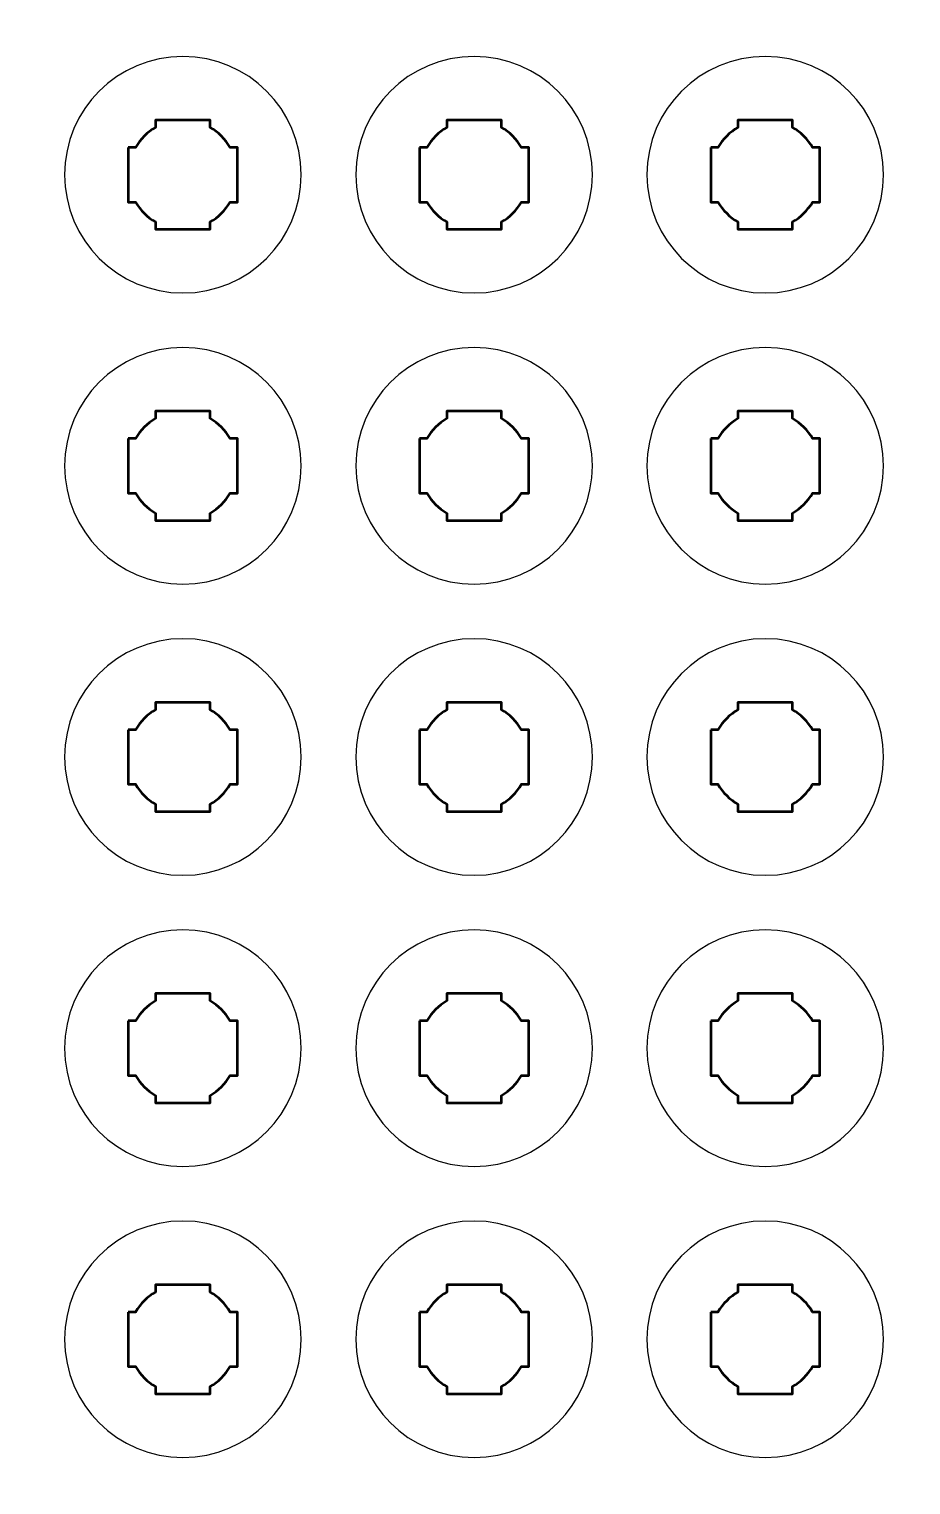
# Model space of a CAD drawing. Header units: centimetres. Extents: x -21 to 0, y -29.7 to 0.
# Drawn here: x -15.34 to -10.5, y -22.55 to -14.55 of the extents above; entities that cross this region are included whole.
import ezdxf

# ---------------------------------------------------------------- set-up
doc = ezdxf.new("R2010")
doc.units = ezdxf.units.CM
doc.header["$MEASUREMENT"] = 0
doc.layers.add('Layer 1', color=7, linetype='Continuous')

msp = doc.modelspace()

# ---------------------------------------------------------------- linework, layer by layer
at = {"layer": 'Layer 1', "color": 1, "lineweight": 53}
msp.add_open_spline([(-21.00003, -29.19995), (-21.00003, -29.19995), (-21.00003, -5.89992), (-21.00003, -5.89992), (-21.00003, -5.89992), (-21.00003, -5.81709), (-20.93286, -5.74992), (-20.85003, -5.74992), (-20.85003, -5.74992), (-20.7672, -5.74992), (-20.70003, -5.68275), (-20.70003, -5.59992), (-20.70003, -5.59992), (-20.70003, -5.51709), (-20.7672, -5.44992), (-20.85003, -5.44992), (-20.85003, -5.44992), (-20.93286, -5.44992), (-21.00003, -5.38275), (-21.00003, -5.29992), (-21.00003, -5.29992), (-21.00003, -5.21709), (-20.93286, -5.14992), (-20.85003, -5.14992), (-20.85003, -5.14992), (-20.7672, -5.14992), (-20.70003, -5.08275), (-20.70003, -4.99992), (-20.70003, -4.99992), (-20.70003, -4.91709), (-20.7672, -4.84992), (-20.85003, -4.84992), (-20.85003, -4.84992), (-20.93286, -4.84992), (-21.00003, -4.78275), (-21.00003, -4.69992), (-21.00003, -4.69992), (-21.00003, -4.61709), (-20.93286, -4.54992), (-20.85003, -4.54992), (-20.85003, -4.54992), (-20.7672, -4.54992), (-20.70003, -4.48275), (-20.70003, -4.39992), (-20.70003, -4.39992), (-20.70003, -4.31709), (-20.7672, -4.24992), (-20.85003, -4.24992), (-20.85003, -4.24992), (-20.93286, -4.24992), (-21.00003, -4.18275), (-21.00003, -4.09992), (-21.00003, -4.09992), (-21.00003, -4.01709), (-20.93286, -3.94992), (-20.85003, -3.94992), (-20.85003, -3.94992), (-20.7672, -3.94992), (-20.70003, -3.88275), (-20.70003, -3.79992), (-20.70003, -3.79992), (-20.70003, -3.71709), (-20.7672, -3.64992), (-20.85003, -3.64992), (-20.85003, -3.64992), (-20.93286, -3.64992), (-21.00003, -3.58275), (-21.00003, -3.49992), (-21.00003, -3.49992), (-21.00003, -3.41709), (-20.93286, -3.34992), (-20.85003, -3.34992), (-20.85003, -3.34992), (-20.7672, -3.34992), (-20.70003, -3.28275), (-20.70003, -3.19992), (-20.70003, -3.19992), (-20.70003, -3.11709), (-20.7672, -3.04992), (-20.85003, -3.04992), (-20.85003, -3.04992), (-20.93286, -3.04992), (-21.00003, -2.98275), (-21.00003, -2.89992), (-21.00003, -2.89992), (-21.00003, -2.81709), (-20.93286, -2.74992), (-20.85003, -2.74992), (-20.85003, -2.74992), (-20.7672, -2.74992), (-20.70003, -2.68275), (-20.70003, -2.59992), (-20.70003, -2.59992), (-20.70003, -2.51709), (-20.7672, -2.44992), (-20.85003, -2.44992), (-20.85003, -2.44992), (-20.93286, -2.44992), (-21.00003, -2.38275), (-21.00003, -2.29992), (-21.00003, -2.29992), (-21.00003, -2.21709), (-20.93286, -2.14992), (-20.85003, -2.14992), (-20.85003, -2.14992), (-20.7672, -2.14992), (-20.70003, -2.08275), (-20.70003, -1.99992), (-20.70003, -1.99992), (-20.70003, -1.91709), (-20.7672, -1.84992), (-20.85003, -1.84992), (-20.85003, -1.84992), (-20.93286, -1.84992), (-21.00003, -1.78275), (-21.00003, -1.69992), (-21.00003, -1.69992), (-21.00003, -1.61709), (-20.93286, -1.54992), (-20.85003, -1.54992), (-20.85003, -1.54992), (-20.7672, -1.54992), (-20.70003, -1.48275), (-20.70003, -1.39992), (-20.70003, -1.39992), (-20.70003, -1.31709), (-20.7672, -1.24992), (-20.85003, -1.24992), (-20.85003, -1.24992), (-20.93286, -1.24992), (-21.00003, -1.18275), (-21.00003, -1.09992), (-21.00003, -1.09992), (-21.00003, -1.09992), (-21.00003, -0.49992), (-21.00003, -0.49992), (-21.00003, -0.49992), (-21.00003, -0.22295), (-20.77694, 0.00004), (-20.49994, 0.00004), (-20.49994, 0.00004), (-20.49994, 0.00004), (-0.50008, 0.00004), (-0.50008, 0.00004), (-0.50008, 0.00004), (-0.22294, 0.00004), (0.00002, -0.22295), (0.00002, -0.49992), (0.00002, -0.49992), (0.00002, -0.49992), (0.00002, -29.19995), (0.00002, -29.19995), (0.00002, -29.19995), (0.00002, -29.47695), (-0.22294, -29.70004), (-0.50008, -29.70004), (-0.50008, -29.70004), (-0.50008, -29.70004), (-20.49994, -29.70004), (-20.49994, -29.70004), (-20.49994, -29.70004), (-20.77694, -29.70004), (-21.00003, -29.47695), (-21.00003, -29.19995)], degree=3, knots=[0, 0, 0, 0, 0.0243902, 0.0243902, 0.0243902, 0.0243902, 0.0487805, 0.0487805, 0.0487805, 0.0487805, 0.0731707, 0.0731707, 0.0731707, 0.0731707, 0.097561, 0.097561, 0.097561, 0.097561, 0.1219512, 0.1219512, 0.1219512, 0.1219512, 0.1463415, 0.1463415, 0.1463415, 0.1463415, 0.1707317, 0.1707317, 0.1707317, 0.1707317, 0.195122, 0.195122, 0.195122, 0.195122, 0.2195122, 0.2195122, 0.2195122, 0.2195122, 0.2439024, 0.2439024, 0.2439024, 0.2439024, 0.2682927, 0.2682927, 0.2682927, 0.2682927, 0.2926829, 0.2926829, 0.2926829, 0.2926829, 0.3170732, 0.3170732, 0.3170732, 0.3170732, 0.3414634, 0.3414634, 0.3414634, 0.3414634, 0.3658537, 0.3658537, 0.3658537, 0.3658537, 0.3902439, 0.3902439, 0.3902439, 0.3902439, 0.4146341, 0.4146341, 0.4146341, 0.4146341, 0.4390244, 0.4390244, 0.4390244, 0.4390244, 0.4634146, 0.4634146, 0.4634146, 0.4634146, 0.4878049, 0.4878049, 0.4878049, 0.4878049, 0.5121951, 0.5121951, 0.5121951, 0.5121951, 0.5365854, 0.5365854, 0.5365854, 0.5365854, 0.5609756, 0.5609756, 0.5609756, 0.5609756, 0.5853659, 0.5853659, 0.5853659, 0.5853659, 0.6097561, 0.6097561, 0.6097561, 0.6097561, 0.6341463, 0.6341463, 0.6341463, 0.6341463, 0.6585366, 0.6585366, 0.6585366, 0.6585366, 0.6829268, 0.6829268, 0.6829268, 0.6829268, 0.7073171, 0.7073171, 0.7073171, 0.7073171, 0.7317073, 0.7317073, 0.7317073, 0.7317073, 0.7560976, 0.7560976, 0.7560976, 0.7560976, 0.7804878, 0.7804878, 0.7804878, 0.7804878, 0.804878, 0.804878, 0.804878, 0.804878, 0.8292683, 0.8292683, 0.8292683, 0.8292683, 0.8536585, 0.8536585, 0.8536585, 0.8536585, 0.8780488, 0.8780488, 0.8780488, 0.8780488, 0.902439, 0.902439, 0.902439, 0.902439, 0.9268293, 0.9268293, 0.9268293, 0.9268293, 0.9512195, 0.9512195, 0.9512195, 0.9512195, 0.9756098, 0.9756098, 0.9756098, 0.9756098, 1, 1, 1, 1], dxfattribs=at)
at = {"layer": 'Layer 1', "color": 3, "lineweight": 25}
for points in [[(-13.85, -15.34999), (-13.85, -15.70918), (-14.14083, -16.00001), (-14.5, -16.00001), (-14.5, -16.00001), (-14.85893, -16.00001), (-15.15, -15.70918), (-15.15, -15.34999), (-15.15, -15.34999), (-15.15, -14.99106), (-14.85893, -14.69999), (-14.5, -14.69999), (-14.5, -14.69999), (-14.14083, -14.69999), (-13.85, -14.99106), (-13.85, -15.34999)], [(-12.25, -15.34999), (-12.25, -15.70918), (-12.54083, -16.00001), (-12.9, -16.00001), (-12.9, -16.00001), (-13.25893, -16.00001), (-13.55, -15.70918), (-13.55, -15.34999), (-13.55, -15.34999), (-13.55, -14.99106), (-13.25893, -14.69999), (-12.9, -14.69999), (-12.9, -14.69999), (-12.54083, -14.69999), (-12.25, -14.99106), (-12.25, -15.34999)], [(-10.65, -15.34999), (-10.65, -15.70918), (-10.94083, -16.00001), (-11.3, -16.00001), (-11.3, -16.00001), (-11.65893, -16.00001), (-11.95, -15.70918), (-11.95, -15.34999), (-11.95, -15.34999), (-11.95, -14.99106), (-11.65893, -14.69999), (-11.3, -14.69999), (-11.3, -14.69999), (-10.94083, -14.69999), (-10.65, -14.99106), (-10.65, -15.34999)], [(-13.85, -16.94999), (-13.85, -17.30918), (-14.14083, -17.60001), (-14.5, -17.60001), (-14.5, -17.60001), (-14.85893, -17.60001), (-15.15, -17.30918), (-15.15, -16.94999), (-15.15, -16.94999), (-15.15, -16.59106), (-14.85893, -16.29999), (-14.5, -16.29999), (-14.5, -16.29999), (-14.14083, -16.29999), (-13.85, -16.59106), (-13.85, -16.94999)], [(-12.25, -16.94999), (-12.25, -17.30918), (-12.54083, -17.60001), (-12.9, -17.60001), (-12.9, -17.60001), (-13.25893, -17.60001), (-13.55, -17.30918), (-13.55, -16.94999), (-13.55, -16.94999), (-13.55, -16.59106), (-13.25893, -16.29999), (-12.9, -16.29999), (-12.9, -16.29999), (-12.54083, -16.29999), (-12.25, -16.59106), (-12.25, -16.94999)], [(-10.65, -16.94999), (-10.65, -17.30918), (-10.94083, -17.60001), (-11.3, -17.60001), (-11.3, -17.60001), (-11.65893, -17.60001), (-11.95, -17.30918), (-11.95, -16.94999), (-11.95, -16.94999), (-11.95, -16.59106), (-11.65893, -16.29999), (-11.3, -16.29999), (-11.3, -16.29999), (-10.94083, -16.29999), (-10.65, -16.59106), (-10.65, -16.94999)], [(-13.85, -18.54999), (-13.85, -18.90918), (-14.14083, -19.20001), (-14.5, -19.20001), (-14.5, -19.20001), (-14.85893, -19.20001), (-15.15, -18.90918), (-15.15, -18.54999), (-15.15, -18.54999), (-15.15, -18.19106), (-14.85893, -17.89999), (-14.5, -17.89999), (-14.5, -17.89999), (-14.14083, -17.89999), (-13.85, -18.19106), (-13.85, -18.54999)], [(-12.25, -18.54999), (-12.25, -18.90918), (-12.54083, -19.20001), (-12.9, -19.20001), (-12.9, -19.20001), (-13.25893, -19.20001), (-13.55, -18.90918), (-13.55, -18.54999), (-13.55, -18.54999), (-13.55, -18.19106), (-13.25893, -17.89999), (-12.9, -17.89999), (-12.9, -17.89999), (-12.54083, -17.89999), (-12.25, -18.19106), (-12.25, -18.54999)], [(-10.65, -18.54999), (-10.65, -18.90918), (-10.94083, -19.20001), (-11.3, -19.20001), (-11.3, -19.20001), (-11.65893, -19.20001), (-11.95, -18.90918), (-11.95, -18.54999), (-11.95, -18.54999), (-11.95, -18.19106), (-11.65893, -17.89999), (-11.3, -17.89999), (-11.3, -17.89999), (-10.94083, -17.89999), (-10.65, -18.19106), (-10.65, -18.54999)], [(-13.85, -20.14999), (-13.85, -20.50918), (-14.14083, -20.80001), (-14.5, -20.80001), (-14.5, -20.80001), (-14.85893, -20.80001), (-15.15, -20.50918), (-15.15, -20.14999), (-15.15, -20.14999), (-15.15, -19.79106), (-14.85893, -19.49999), (-14.5, -19.49999), (-14.5, -19.49999), (-14.14083, -19.49999), (-13.85, -19.79106), (-13.85, -20.14999)], [(-12.25, -20.14999), (-12.25, -20.50918), (-12.54083, -20.80001), (-12.9, -20.80001), (-12.9, -20.80001), (-13.25893, -20.80001), (-13.55, -20.50918), (-13.55, -20.14999), (-13.55, -20.14999), (-13.55, -19.79106), (-13.25893, -19.49999), (-12.9, -19.49999), (-12.9, -19.49999), (-12.54083, -19.49999), (-12.25, -19.79106), (-12.25, -20.14999)], [(-10.65, -20.14999), (-10.65, -20.50918), (-10.94083, -20.80001), (-11.3, -20.80001), (-11.3, -20.80001), (-11.65893, -20.80001), (-11.95, -20.50918), (-11.95, -20.14999), (-11.95, -20.14999), (-11.95, -19.79106), (-11.65893, -19.49999), (-11.3, -19.49999), (-11.3, -19.49999), (-10.94083, -19.49999), (-10.65, -19.79106), (-10.65, -20.14999)], [(-13.85, -21.74999), (-13.85, -22.10918), (-14.14083, -22.40001), (-14.5, -22.40001), (-14.5, -22.40001), (-14.85893, -22.40001), (-15.15, -22.10918), (-15.15, -21.74999), (-15.15, -21.74999), (-15.15, -21.39106), (-14.85893, -21.09999), (-14.5, -21.09999), (-14.5, -21.09999), (-14.14083, -21.09999), (-13.85, -21.39106), (-13.85, -21.74999)], [(-12.25, -21.74999), (-12.25, -22.10918), (-12.54083, -22.40001), (-12.9, -22.40001), (-12.9, -22.40001), (-13.25893, -22.40001), (-13.55, -22.10918), (-13.55, -21.74999), (-13.55, -21.74999), (-13.55, -21.39106), (-13.25893, -21.09999), (-12.9, -21.09999), (-12.9, -21.09999), (-12.54083, -21.09999), (-12.25, -21.39106), (-12.25, -21.74999)], [(-10.65, -21.74999), (-10.65, -22.10918), (-10.94083, -22.40001), (-11.3, -22.40001), (-11.3, -22.40001), (-11.65893, -22.40001), (-11.95, -22.10918), (-11.95, -21.74999), (-11.95, -21.74999), (-11.95, -21.39106), (-11.65893, -21.09999), (-11.3, -21.09999), (-11.3, -21.09999), (-10.94083, -21.09999), (-10.65, -21.39106), (-10.65, -21.74999)]]:
    msp.add_open_spline(points, degree=3, knots=[0, 0, 0, 0, 0.25, 0.25, 0.25, 0.25, 0.5, 0.5, 0.5, 0.5, 0.75, 0.75, 0.75, 0.75, 1, 1, 1, 1], dxfattribs=at)
at = {"layer": 'Layer 1', "lineweight": 53}
for points in [[(-14.79998, -15.20006), (-14.79998, -15.20006), (-14.75989, -15.20006), (-14.75989, -15.20006), (-14.75989, -15.20006), (-14.73354, -15.15449), (-14.69554, -15.11649), (-14.64998, -15.09013), (-14.64998, -15.09013), (-14.64998, -15.09013), (-14.64998, -15.05006), (-14.64998, -15.05006), (-14.64998, -15.05006), (-14.64998, -15.05006), (-14.50542, -15.05006), (-14.50542, -15.05006), (-14.50542, -15.05006), (-14.50542, -15.05006), (-14.5, -15.04999), (-14.5, -15.04999), (-14.5, -15.04999), (-14.5, -15.04999), (-14.49458, -15.05006), (-14.49458, -15.05006), (-14.49458, -15.05006), (-14.49458, -15.05006), (-14.34997, -15.05006), (-14.34997, -15.05006), (-14.34997, -15.05006), (-14.34997, -15.05006), (-14.34997, -15.09014), (-14.34997, -15.09014), (-14.34997, -15.09014), (-14.30441, -15.1165), (-14.26643, -15.15449), (-14.24009, -15.20006), (-14.24009, -15.20006), (-14.24009, -15.20006), (-14.19998, -15.20006), (-14.19998, -15.20006), (-14.19998, -15.20006), (-14.19998, -15.20006), (-14.19998, -15.50007), (-14.19998, -15.50007), (-14.19998, -15.50007), (-14.19998, -15.50007), (-14.24015, -15.50007), (-14.24015, -15.50007), (-14.24015, -15.50007), (-14.26649, -15.5456), (-14.30444, -15.58354), (-14.34997, -15.60987), (-14.34997, -15.60987), (-14.34997, -15.60987), (-14.34997, -15.65006), (-14.34997, -15.65006), (-14.34997, -15.65006), (-14.34997, -15.65006), (-14.64998, -15.65006), (-14.64998, -15.65006), (-14.64998, -15.65006), (-14.64998, -15.65006), (-14.64998, -15.60988), (-14.64998, -15.60988), (-14.64998, -15.60988), (-14.69552, -15.58355), (-14.73348, -15.5456), (-14.75983, -15.50007), (-14.75983, -15.50007), (-14.75983, -15.50007), (-14.79998, -15.50007), (-14.79998, -15.50007), (-14.79998, -15.50007), (-14.79998, -15.50007), (-14.79998, -15.35154), (-14.79998, -15.35154), (-14.79998, -15.35154), (-14.79998, -15.35154), (-14.8, -15.34999), (-14.8, -15.34999), (-14.8, -15.34999), (-14.8, -15.34999), (-14.79998, -15.34844), (-14.79998, -15.34844), (-14.79998, -15.34844), (-14.79998, -15.34844), (-14.79998, -15.20006), (-14.79998, -15.20006)], [(-13.19998, -15.20006), (-13.19998, -15.20006), (-13.15989, -15.20006), (-13.15989, -15.20006), (-13.15989, -15.20006), (-13.13354, -15.15449), (-13.09554, -15.11649), (-13.04998, -15.09013), (-13.04998, -15.09013), (-13.04998, -15.09013), (-13.04998, -15.05006), (-13.04998, -15.05006), (-13.04998, -15.05006), (-13.04998, -15.05006), (-12.90542, -15.05006), (-12.90542, -15.05006), (-12.90542, -15.05006), (-12.90542, -15.05006), (-12.9, -15.04999), (-12.9, -15.04999), (-12.9, -15.04999), (-12.9, -15.04999), (-12.89458, -15.05006), (-12.89458, -15.05006), (-12.89458, -15.05006), (-12.89458, -15.05006), (-12.74997, -15.05006), (-12.74997, -15.05006), (-12.74997, -15.05006), (-12.74997, -15.05006), (-12.74997, -15.09014), (-12.74997, -15.09014), (-12.74997, -15.09014), (-12.70441, -15.1165), (-12.66643, -15.15449), (-12.64009, -15.20006), (-12.64009, -15.20006), (-12.64009, -15.20006), (-12.59998, -15.20006), (-12.59998, -15.20006), (-12.59998, -15.20006), (-12.59998, -15.20006), (-12.59998, -15.50007), (-12.59998, -15.50007), (-12.59998, -15.50007), (-12.59998, -15.50007), (-12.64015, -15.50007), (-12.64015, -15.50007), (-12.64015, -15.50007), (-12.66649, -15.5456), (-12.70444, -15.58354), (-12.74997, -15.60987), (-12.74997, -15.60987), (-12.74997, -15.60987), (-12.74997, -15.65006), (-12.74997, -15.65006), (-12.74997, -15.65006), (-12.74997, -15.65006), (-13.04998, -15.65006), (-13.04998, -15.65006), (-13.04998, -15.65006), (-13.04998, -15.65006), (-13.04998, -15.60988), (-13.04998, -15.60988), (-13.04998, -15.60988), (-13.09552, -15.58355), (-13.13348, -15.5456), (-13.15983, -15.50007), (-13.15983, -15.50007), (-13.15983, -15.50007), (-13.19998, -15.50007), (-13.19998, -15.50007), (-13.19998, -15.50007), (-13.19998, -15.50007), (-13.19998, -15.35154), (-13.19998, -15.35154), (-13.19998, -15.35154), (-13.19998, -15.35154), (-13.2, -15.34999), (-13.2, -15.34999), (-13.2, -15.34999), (-13.2, -15.34999), (-13.19998, -15.34844), (-13.19998, -15.34844), (-13.19998, -15.34844), (-13.19998, -15.34844), (-13.19998, -15.20006), (-13.19998, -15.20006)], [(-11.59998, -15.20006), (-11.59998, -15.20006), (-11.55989, -15.20006), (-11.55989, -15.20006), (-11.55989, -15.20006), (-11.53354, -15.15449), (-11.49554, -15.11649), (-11.44998, -15.09013), (-11.44998, -15.09013), (-11.44998, -15.09013), (-11.44998, -15.05006), (-11.44998, -15.05006), (-11.44998, -15.05006), (-11.44998, -15.05006), (-11.30542, -15.05006), (-11.30542, -15.05006), (-11.30542, -15.05006), (-11.30542, -15.05006), (-11.3, -15.04999), (-11.3, -15.04999), (-11.3, -15.04999), (-11.3, -15.04999), (-11.29458, -15.05006), (-11.29458, -15.05006), (-11.29458, -15.05006), (-11.29458, -15.05006), (-11.14997, -15.05006), (-11.14997, -15.05006), (-11.14997, -15.05006), (-11.14997, -15.05006), (-11.14997, -15.09014), (-11.14997, -15.09014), (-11.14997, -15.09014), (-11.10441, -15.1165), (-11.06643, -15.15449), (-11.04009, -15.20006), (-11.04009, -15.20006), (-11.04009, -15.20006), (-10.99998, -15.20006), (-10.99998, -15.20006), (-10.99998, -15.20006), (-10.99998, -15.20006), (-10.99998, -15.50007), (-10.99998, -15.50007), (-10.99998, -15.50007), (-10.99998, -15.50007), (-11.04015, -15.50007), (-11.04015, -15.50007), (-11.04015, -15.50007), (-11.06649, -15.5456), (-11.10444, -15.58354), (-11.14997, -15.60987), (-11.14997, -15.60987), (-11.14997, -15.60987), (-11.14997, -15.65006), (-11.14997, -15.65006), (-11.14997, -15.65006), (-11.14997, -15.65006), (-11.44998, -15.65006), (-11.44998, -15.65006), (-11.44998, -15.65006), (-11.44998, -15.65006), (-11.44998, -15.60988), (-11.44998, -15.60988), (-11.44998, -15.60988), (-11.49552, -15.58355), (-11.53348, -15.5456), (-11.55983, -15.50007), (-11.55983, -15.50007), (-11.55983, -15.50007), (-11.59998, -15.50007), (-11.59998, -15.50007), (-11.59998, -15.50007), (-11.59998, -15.50007), (-11.59998, -15.35154), (-11.59998, -15.35154), (-11.59998, -15.35154), (-11.59998, -15.35154), (-11.6, -15.34999), (-11.6, -15.34999), (-11.6, -15.34999), (-11.6, -15.34999), (-11.59998, -15.34844), (-11.59998, -15.34844), (-11.59998, -15.34844), (-11.59998, -15.34844), (-11.59998, -15.20006), (-11.59998, -15.20006)], [(-14.79998, -16.80006), (-14.79998, -16.80006), (-14.75989, -16.80006), (-14.75989, -16.80006), (-14.75989, -16.80006), (-14.73354, -16.75449), (-14.69554, -16.71649), (-14.64998, -16.69013), (-14.64998, -16.69013), (-14.64998, -16.69013), (-14.64998, -16.65006), (-14.64998, -16.65006), (-14.64998, -16.65006), (-14.64998, -16.65006), (-14.50542, -16.65006), (-14.50542, -16.65006), (-14.50542, -16.65006), (-14.50542, -16.65006), (-14.5, -16.64999), (-14.5, -16.64999), (-14.5, -16.64999), (-14.5, -16.64999), (-14.49458, -16.65006), (-14.49458, -16.65006), (-14.49458, -16.65006), (-14.49458, -16.65006), (-14.34997, -16.65006), (-14.34997, -16.65006), (-14.34997, -16.65006), (-14.34997, -16.65006), (-14.34997, -16.69014), (-14.34997, -16.69014), (-14.34997, -16.69014), (-14.30441, -16.7165), (-14.26643, -16.75449), (-14.24009, -16.80006), (-14.24009, -16.80006), (-14.24009, -16.80006), (-14.19998, -16.80006), (-14.19998, -16.80006), (-14.19998, -16.80006), (-14.19998, -16.80006), (-14.19998, -17.10007), (-14.19998, -17.10007), (-14.19998, -17.10007), (-14.19998, -17.10007), (-14.24015, -17.10007), (-14.24015, -17.10007), (-14.24015, -17.10007), (-14.26649, -17.1456), (-14.30444, -17.18354), (-14.34997, -17.20987), (-14.34997, -17.20987), (-14.34997, -17.20987), (-14.34997, -17.25006), (-14.34997, -17.25006), (-14.34997, -17.25006), (-14.34997, -17.25006), (-14.64998, -17.25006), (-14.64998, -17.25006), (-14.64998, -17.25006), (-14.64998, -17.25006), (-14.64998, -17.20988), (-14.64998, -17.20988), (-14.64998, -17.20988), (-14.69552, -17.18355), (-14.73348, -17.1456), (-14.75983, -17.10007), (-14.75983, -17.10007), (-14.75983, -17.10007), (-14.79998, -17.10007), (-14.79998, -17.10007), (-14.79998, -17.10007), (-14.79998, -17.10007), (-14.79998, -16.95154), (-14.79998, -16.95154), (-14.79998, -16.95154), (-14.79998, -16.95154), (-14.8, -16.94999), (-14.8, -16.94999), (-14.8, -16.94999), (-14.8, -16.94999), (-14.79998, -16.94844), (-14.79998, -16.94844), (-14.79998, -16.94844), (-14.79998, -16.94844), (-14.79998, -16.80006), (-14.79998, -16.80006)], [(-13.19998, -16.80006), (-13.19998, -16.80006), (-13.15989, -16.80006), (-13.15989, -16.80006), (-13.15989, -16.80006), (-13.13354, -16.75449), (-13.09554, -16.71649), (-13.04998, -16.69013), (-13.04998, -16.69013), (-13.04998, -16.69013), (-13.04998, -16.65006), (-13.04998, -16.65006), (-13.04998, -16.65006), (-13.04998, -16.65006), (-12.90542, -16.65006), (-12.90542, -16.65006), (-12.90542, -16.65006), (-12.90542, -16.65006), (-12.9, -16.64999), (-12.9, -16.64999), (-12.9, -16.64999), (-12.9, -16.64999), (-12.89458, -16.65006), (-12.89458, -16.65006), (-12.89458, -16.65006), (-12.89458, -16.65006), (-12.74997, -16.65006), (-12.74997, -16.65006), (-12.74997, -16.65006), (-12.74997, -16.65006), (-12.74997, -16.69014), (-12.74997, -16.69014), (-12.74997, -16.69014), (-12.70441, -16.7165), (-12.66643, -16.75449), (-12.64009, -16.80006), (-12.64009, -16.80006), (-12.64009, -16.80006), (-12.59998, -16.80006), (-12.59998, -16.80006), (-12.59998, -16.80006), (-12.59998, -16.80006), (-12.59998, -17.10007), (-12.59998, -17.10007), (-12.59998, -17.10007), (-12.59998, -17.10007), (-12.64015, -17.10007), (-12.64015, -17.10007), (-12.64015, -17.10007), (-12.66649, -17.1456), (-12.70444, -17.18354), (-12.74997, -17.20987), (-12.74997, -17.20987), (-12.74997, -17.20987), (-12.74997, -17.25006), (-12.74997, -17.25006), (-12.74997, -17.25006), (-12.74997, -17.25006), (-13.04998, -17.25006), (-13.04998, -17.25006), (-13.04998, -17.25006), (-13.04998, -17.25006), (-13.04998, -17.20988), (-13.04998, -17.20988), (-13.04998, -17.20988), (-13.09552, -17.18355), (-13.13348, -17.1456), (-13.15983, -17.10007), (-13.15983, -17.10007), (-13.15983, -17.10007), (-13.19998, -17.10007), (-13.19998, -17.10007), (-13.19998, -17.10007), (-13.19998, -17.10007), (-13.19998, -16.95154), (-13.19998, -16.95154), (-13.19998, -16.95154), (-13.19998, -16.95154), (-13.2, -16.94999), (-13.2, -16.94999), (-13.2, -16.94999), (-13.2, -16.94999), (-13.19998, -16.94844), (-13.19998, -16.94844), (-13.19998, -16.94844), (-13.19998, -16.94844), (-13.19998, -16.80006), (-13.19998, -16.80006)], [(-11.59998, -16.80006), (-11.59998, -16.80006), (-11.55989, -16.80006), (-11.55989, -16.80006), (-11.55989, -16.80006), (-11.53354, -16.75449), (-11.49554, -16.71649), (-11.44998, -16.69013), (-11.44998, -16.69013), (-11.44998, -16.69013), (-11.44998, -16.65006), (-11.44998, -16.65006), (-11.44998, -16.65006), (-11.44998, -16.65006), (-11.30542, -16.65006), (-11.30542, -16.65006), (-11.30542, -16.65006), (-11.30542, -16.65006), (-11.3, -16.64999), (-11.3, -16.64999), (-11.3, -16.64999), (-11.3, -16.64999), (-11.29458, -16.65006), (-11.29458, -16.65006), (-11.29458, -16.65006), (-11.29458, -16.65006), (-11.14997, -16.65006), (-11.14997, -16.65006), (-11.14997, -16.65006), (-11.14997, -16.65006), (-11.14997, -16.69014), (-11.14997, -16.69014), (-11.14997, -16.69014), (-11.10441, -16.7165), (-11.06643, -16.75449), (-11.04009, -16.80006), (-11.04009, -16.80006), (-11.04009, -16.80006), (-10.99998, -16.80006), (-10.99998, -16.80006), (-10.99998, -16.80006), (-10.99998, -16.80006), (-10.99998, -17.10007), (-10.99998, -17.10007), (-10.99998, -17.10007), (-10.99998, -17.10007), (-11.04015, -17.10007), (-11.04015, -17.10007), (-11.04015, -17.10007), (-11.06649, -17.1456), (-11.10444, -17.18354), (-11.14997, -17.20987), (-11.14997, -17.20987), (-11.14997, -17.20987), (-11.14997, -17.25006), (-11.14997, -17.25006), (-11.14997, -17.25006), (-11.14997, -17.25006), (-11.44998, -17.25006), (-11.44998, -17.25006), (-11.44998, -17.25006), (-11.44998, -17.25006), (-11.44998, -17.20988), (-11.44998, -17.20988), (-11.44998, -17.20988), (-11.49552, -17.18355), (-11.53348, -17.1456), (-11.55983, -17.10007), (-11.55983, -17.10007), (-11.55983, -17.10007), (-11.59998, -17.10007), (-11.59998, -17.10007), (-11.59998, -17.10007), (-11.59998, -17.10007), (-11.59998, -16.95154), (-11.59998, -16.95154), (-11.59998, -16.95154), (-11.59998, -16.95154), (-11.6, -16.94999), (-11.6, -16.94999), (-11.6, -16.94999), (-11.6, -16.94999), (-11.59998, -16.94844), (-11.59998, -16.94844), (-11.59998, -16.94844), (-11.59998, -16.94844), (-11.59998, -16.80006), (-11.59998, -16.80006)], [(-14.79998, -18.40006), (-14.79998, -18.40006), (-14.75989, -18.40006), (-14.75989, -18.40006), (-14.75989, -18.40006), (-14.73354, -18.35449), (-14.69554, -18.31649), (-14.64998, -18.29013), (-14.64998, -18.29013), (-14.64998, -18.29013), (-14.64998, -18.25006), (-14.64998, -18.25006), (-14.64998, -18.25006), (-14.64998, -18.25006), (-14.50542, -18.25006), (-14.50542, -18.25006), (-14.50542, -18.25006), (-14.50542, -18.25006), (-14.5, -18.24999), (-14.5, -18.24999), (-14.5, -18.24999), (-14.5, -18.24999), (-14.49458, -18.25006), (-14.49458, -18.25006), (-14.49458, -18.25006), (-14.49458, -18.25006), (-14.34997, -18.25006), (-14.34997, -18.25006), (-14.34997, -18.25006), (-14.34997, -18.25006), (-14.34997, -18.29014), (-14.34997, -18.29014), (-14.34997, -18.29014), (-14.30441, -18.3165), (-14.26643, -18.35449), (-14.24009, -18.40006), (-14.24009, -18.40006), (-14.24009, -18.40006), (-14.19998, -18.40006), (-14.19998, -18.40006), (-14.19998, -18.40006), (-14.19998, -18.40006), (-14.19998, -18.70007), (-14.19998, -18.70007), (-14.19998, -18.70007), (-14.19998, -18.70007), (-14.24015, -18.70007), (-14.24015, -18.70007), (-14.24015, -18.70007), (-14.26649, -18.7456), (-14.30444, -18.78354), (-14.34997, -18.80987), (-14.34997, -18.80987), (-14.34997, -18.80987), (-14.34997, -18.85006), (-14.34997, -18.85006), (-14.34997, -18.85006), (-14.34997, -18.85006), (-14.64998, -18.85006), (-14.64998, -18.85006), (-14.64998, -18.85006), (-14.64998, -18.85006), (-14.64998, -18.80988), (-14.64998, -18.80988), (-14.64998, -18.80988), (-14.69552, -18.78355), (-14.73348, -18.7456), (-14.75983, -18.70007), (-14.75983, -18.70007), (-14.75983, -18.70007), (-14.79998, -18.70007), (-14.79998, -18.70007), (-14.79998, -18.70007), (-14.79998, -18.70007), (-14.79998, -18.55154), (-14.79998, -18.55154), (-14.79998, -18.55154), (-14.79998, -18.55154), (-14.8, -18.54999), (-14.8, -18.54999), (-14.8, -18.54999), (-14.8, -18.54999), (-14.79998, -18.54844), (-14.79998, -18.54844), (-14.79998, -18.54844), (-14.79998, -18.54844), (-14.79998, -18.40006), (-14.79998, -18.40006)], [(-13.19998, -18.40006), (-13.19998, -18.40006), (-13.15989, -18.40006), (-13.15989, -18.40006), (-13.15989, -18.40006), (-13.13354, -18.35449), (-13.09554, -18.31649), (-13.04998, -18.29013), (-13.04998, -18.29013), (-13.04998, -18.29013), (-13.04998, -18.25006), (-13.04998, -18.25006), (-13.04998, -18.25006), (-13.04998, -18.25006), (-12.90542, -18.25006), (-12.90542, -18.25006), (-12.90542, -18.25006), (-12.90542, -18.25006), (-12.9, -18.24999), (-12.9, -18.24999), (-12.9, -18.24999), (-12.9, -18.24999), (-12.89458, -18.25006), (-12.89458, -18.25006), (-12.89458, -18.25006), (-12.89458, -18.25006), (-12.74997, -18.25006), (-12.74997, -18.25006), (-12.74997, -18.25006), (-12.74997, -18.25006), (-12.74997, -18.29014), (-12.74997, -18.29014), (-12.74997, -18.29014), (-12.70441, -18.3165), (-12.66643, -18.35449), (-12.64009, -18.40006), (-12.64009, -18.40006), (-12.64009, -18.40006), (-12.59998, -18.40006), (-12.59998, -18.40006), (-12.59998, -18.40006), (-12.59998, -18.40006), (-12.59998, -18.70007), (-12.59998, -18.70007), (-12.59998, -18.70007), (-12.59998, -18.70007), (-12.64015, -18.70007), (-12.64015, -18.70007), (-12.64015, -18.70007), (-12.66649, -18.7456), (-12.70444, -18.78354), (-12.74997, -18.80987), (-12.74997, -18.80987), (-12.74997, -18.80987), (-12.74997, -18.85006), (-12.74997, -18.85006), (-12.74997, -18.85006), (-12.74997, -18.85006), (-13.04998, -18.85006), (-13.04998, -18.85006), (-13.04998, -18.85006), (-13.04998, -18.85006), (-13.04998, -18.80988), (-13.04998, -18.80988), (-13.04998, -18.80988), (-13.09552, -18.78355), (-13.13348, -18.7456), (-13.15983, -18.70007), (-13.15983, -18.70007), (-13.15983, -18.70007), (-13.19998, -18.70007), (-13.19998, -18.70007), (-13.19998, -18.70007), (-13.19998, -18.70007), (-13.19998, -18.55154), (-13.19998, -18.55154), (-13.19998, -18.55154), (-13.19998, -18.55154), (-13.2, -18.54999), (-13.2, -18.54999), (-13.2, -18.54999), (-13.2, -18.54999), (-13.19998, -18.54844), (-13.19998, -18.54844), (-13.19998, -18.54844), (-13.19998, -18.54844), (-13.19998, -18.40006), (-13.19998, -18.40006)], [(-11.59998, -18.40006), (-11.59998, -18.40006), (-11.55989, -18.40006), (-11.55989, -18.40006), (-11.55989, -18.40006), (-11.53354, -18.35449), (-11.49554, -18.31649), (-11.44998, -18.29013), (-11.44998, -18.29013), (-11.44998, -18.29013), (-11.44998, -18.25006), (-11.44998, -18.25006), (-11.44998, -18.25006), (-11.44998, -18.25006), (-11.30542, -18.25006), (-11.30542, -18.25006), (-11.30542, -18.25006), (-11.30542, -18.25006), (-11.3, -18.24999), (-11.3, -18.24999), (-11.3, -18.24999), (-11.3, -18.24999), (-11.29458, -18.25006), (-11.29458, -18.25006), (-11.29458, -18.25006), (-11.29458, -18.25006), (-11.14997, -18.25006), (-11.14997, -18.25006), (-11.14997, -18.25006), (-11.14997, -18.25006), (-11.14997, -18.29014), (-11.14997, -18.29014), (-11.14997, -18.29014), (-11.10441, -18.3165), (-11.06643, -18.35449), (-11.04009, -18.40006), (-11.04009, -18.40006), (-11.04009, -18.40006), (-10.99998, -18.40006), (-10.99998, -18.40006), (-10.99998, -18.40006), (-10.99998, -18.40006), (-10.99998, -18.70007), (-10.99998, -18.70007), (-10.99998, -18.70007), (-10.99998, -18.70007), (-11.04015, -18.70007), (-11.04015, -18.70007), (-11.04015, -18.70007), (-11.06649, -18.7456), (-11.10444, -18.78354), (-11.14997, -18.80987), (-11.14997, -18.80987), (-11.14997, -18.80987), (-11.14997, -18.85006), (-11.14997, -18.85006), (-11.14997, -18.85006), (-11.14997, -18.85006), (-11.44998, -18.85006), (-11.44998, -18.85006), (-11.44998, -18.85006), (-11.44998, -18.85006), (-11.44998, -18.80988), (-11.44998, -18.80988), (-11.44998, -18.80988), (-11.49552, -18.78355), (-11.53348, -18.7456), (-11.55983, -18.70007), (-11.55983, -18.70007), (-11.55983, -18.70007), (-11.59998, -18.70007), (-11.59998, -18.70007), (-11.59998, -18.70007), (-11.59998, -18.70007), (-11.59998, -18.55154), (-11.59998, -18.55154), (-11.59998, -18.55154), (-11.59998, -18.55154), (-11.6, -18.54999), (-11.6, -18.54999), (-11.6, -18.54999), (-11.6, -18.54999), (-11.59998, -18.54844), (-11.59998, -18.54844), (-11.59998, -18.54844), (-11.59998, -18.54844), (-11.59998, -18.40006), (-11.59998, -18.40006)], [(-14.79998, -20.00006), (-14.79998, -20.00006), (-14.75989, -20.00006), (-14.75989, -20.00006), (-14.75989, -20.00006), (-14.73354, -19.95449), (-14.69554, -19.91649), (-14.64998, -19.89013), (-14.64998, -19.89013), (-14.64998, -19.89013), (-14.64998, -19.85006), (-14.64998, -19.85006), (-14.64998, -19.85006), (-14.64998, -19.85006), (-14.50542, -19.85006), (-14.50542, -19.85006), (-14.50542, -19.85006), (-14.50542, -19.85006), (-14.5, -19.84999), (-14.5, -19.84999), (-14.5, -19.84999), (-14.5, -19.84999), (-14.49458, -19.85006), (-14.49458, -19.85006), (-14.49458, -19.85006), (-14.49458, -19.85006), (-14.34997, -19.85006), (-14.34997, -19.85006), (-14.34997, -19.85006), (-14.34997, -19.85006), (-14.34997, -19.89014), (-14.34997, -19.89014), (-14.34997, -19.89014), (-14.30441, -19.9165), (-14.26643, -19.95449), (-14.24009, -20.00006), (-14.24009, -20.00006), (-14.24009, -20.00006), (-14.19998, -20.00006), (-14.19998, -20.00006), (-14.19998, -20.00006), (-14.19998, -20.00006), (-14.19998, -20.30007), (-14.19998, -20.30007), (-14.19998, -20.30007), (-14.19998, -20.30007), (-14.24015, -20.30007), (-14.24015, -20.30007), (-14.24015, -20.30007), (-14.26649, -20.3456), (-14.30444, -20.38354), (-14.34997, -20.40987), (-14.34997, -20.40987), (-14.34997, -20.40987), (-14.34997, -20.45006), (-14.34997, -20.45006), (-14.34997, -20.45006), (-14.34997, -20.45006), (-14.64998, -20.45006), (-14.64998, -20.45006), (-14.64998, -20.45006), (-14.64998, -20.45006), (-14.64998, -20.40988), (-14.64998, -20.40988), (-14.64998, -20.40988), (-14.69552, -20.38355), (-14.73348, -20.3456), (-14.75983, -20.30007), (-14.75983, -20.30007), (-14.75983, -20.30007), (-14.79998, -20.30007), (-14.79998, -20.30007), (-14.79998, -20.30007), (-14.79998, -20.30007), (-14.79998, -20.15154), (-14.79998, -20.15154), (-14.79998, -20.15154), (-14.79998, -20.15154), (-14.8, -20.14999), (-14.8, -20.14999), (-14.8, -20.14999), (-14.8, -20.14999), (-14.79998, -20.14844), (-14.79998, -20.14844), (-14.79998, -20.14844), (-14.79998, -20.14844), (-14.79998, -20.00006), (-14.79998, -20.00006)], [(-13.19998, -20.00006), (-13.19998, -20.00006), (-13.15989, -20.00006), (-13.15989, -20.00006), (-13.15989, -20.00006), (-13.13354, -19.95449), (-13.09554, -19.91649), (-13.04998, -19.89013), (-13.04998, -19.89013), (-13.04998, -19.89013), (-13.04998, -19.85006), (-13.04998, -19.85006), (-13.04998, -19.85006), (-13.04998, -19.85006), (-12.90542, -19.85006), (-12.90542, -19.85006), (-12.90542, -19.85006), (-12.90542, -19.85006), (-12.9, -19.84999), (-12.9, -19.84999), (-12.9, -19.84999), (-12.9, -19.84999), (-12.89458, -19.85006), (-12.89458, -19.85006), (-12.89458, -19.85006), (-12.89458, -19.85006), (-12.74997, -19.85006), (-12.74997, -19.85006), (-12.74997, -19.85006), (-12.74997, -19.85006), (-12.74997, -19.89014), (-12.74997, -19.89014), (-12.74997, -19.89014), (-12.70441, -19.9165), (-12.66643, -19.95449), (-12.64009, -20.00006), (-12.64009, -20.00006), (-12.64009, -20.00006), (-12.59998, -20.00006), (-12.59998, -20.00006), (-12.59998, -20.00006), (-12.59998, -20.00006), (-12.59998, -20.30007), (-12.59998, -20.30007), (-12.59998, -20.30007), (-12.59998, -20.30007), (-12.64015, -20.30007), (-12.64015, -20.30007), (-12.64015, -20.30007), (-12.66649, -20.3456), (-12.70444, -20.38354), (-12.74997, -20.40987), (-12.74997, -20.40987), (-12.74997, -20.40987), (-12.74997, -20.45006), (-12.74997, -20.45006), (-12.74997, -20.45006), (-12.74997, -20.45006), (-13.04998, -20.45006), (-13.04998, -20.45006), (-13.04998, -20.45006), (-13.04998, -20.45006), (-13.04998, -20.40988), (-13.04998, -20.40988), (-13.04998, -20.40988), (-13.09552, -20.38355), (-13.13348, -20.3456), (-13.15983, -20.30007), (-13.15983, -20.30007), (-13.15983, -20.30007), (-13.19998, -20.30007), (-13.19998, -20.30007), (-13.19998, -20.30007), (-13.19998, -20.30007), (-13.19998, -20.15154), (-13.19998, -20.15154), (-13.19998, -20.15154), (-13.19998, -20.15154), (-13.2, -20.14999), (-13.2, -20.14999), (-13.2, -20.14999), (-13.2, -20.14999), (-13.19998, -20.14844), (-13.19998, -20.14844), (-13.19998, -20.14844), (-13.19998, -20.14844), (-13.19998, -20.00006), (-13.19998, -20.00006)], [(-11.59998, -20.00006), (-11.59998, -20.00006), (-11.55989, -20.00006), (-11.55989, -20.00006), (-11.55989, -20.00006), (-11.53354, -19.95449), (-11.49554, -19.91649), (-11.44998, -19.89013), (-11.44998, -19.89013), (-11.44998, -19.89013), (-11.44998, -19.85006), (-11.44998, -19.85006), (-11.44998, -19.85006), (-11.44998, -19.85006), (-11.30542, -19.85006), (-11.30542, -19.85006), (-11.30542, -19.85006), (-11.30542, -19.85006), (-11.3, -19.84999), (-11.3, -19.84999), (-11.3, -19.84999), (-11.3, -19.84999), (-11.29458, -19.85006), (-11.29458, -19.85006), (-11.29458, -19.85006), (-11.29458, -19.85006), (-11.14997, -19.85006), (-11.14997, -19.85006), (-11.14997, -19.85006), (-11.14997, -19.85006), (-11.14997, -19.89014), (-11.14997, -19.89014), (-11.14997, -19.89014), (-11.10441, -19.9165), (-11.06643, -19.95449), (-11.04009, -20.00006), (-11.04009, -20.00006), (-11.04009, -20.00006), (-10.99998, -20.00006), (-10.99998, -20.00006), (-10.99998, -20.00006), (-10.99998, -20.00006), (-10.99998, -20.30007), (-10.99998, -20.30007), (-10.99998, -20.30007), (-10.99998, -20.30007), (-11.04015, -20.30007), (-11.04015, -20.30007), (-11.04015, -20.30007), (-11.06649, -20.3456), (-11.10444, -20.38354), (-11.14997, -20.40987), (-11.14997, -20.40987), (-11.14997, -20.40987), (-11.14997, -20.45006), (-11.14997, -20.45006), (-11.14997, -20.45006), (-11.14997, -20.45006), (-11.44998, -20.45006), (-11.44998, -20.45006), (-11.44998, -20.45006), (-11.44998, -20.45006), (-11.44998, -20.40988), (-11.44998, -20.40988), (-11.44998, -20.40988), (-11.49552, -20.38355), (-11.53348, -20.3456), (-11.55983, -20.30007), (-11.55983, -20.30007), (-11.55983, -20.30007), (-11.59998, -20.30007), (-11.59998, -20.30007), (-11.59998, -20.30007), (-11.59998, -20.30007), (-11.59998, -20.15154), (-11.59998, -20.15154), (-11.59998, -20.15154), (-11.59998, -20.15154), (-11.6, -20.14999), (-11.6, -20.14999), (-11.6, -20.14999), (-11.6, -20.14999), (-11.59998, -20.14844), (-11.59998, -20.14844), (-11.59998, -20.14844), (-11.59998, -20.14844), (-11.59998, -20.00006), (-11.59998, -20.00006)], [(-14.79998, -21.60006), (-14.79998, -21.60006), (-14.75989, -21.60006), (-14.75989, -21.60006), (-14.75989, -21.60006), (-14.73354, -21.55449), (-14.69554, -21.51649), (-14.64998, -21.49013), (-14.64998, -21.49013), (-14.64998, -21.49013), (-14.64998, -21.45006), (-14.64998, -21.45006), (-14.64998, -21.45006), (-14.64998, -21.45006), (-14.50542, -21.45006), (-14.50542, -21.45006), (-14.50542, -21.45006), (-14.50542, -21.45006), (-14.5, -21.44999), (-14.5, -21.44999), (-14.5, -21.44999), (-14.5, -21.44999), (-14.49458, -21.45006), (-14.49458, -21.45006), (-14.49458, -21.45006), (-14.49458, -21.45006), (-14.34997, -21.45006), (-14.34997, -21.45006), (-14.34997, -21.45006), (-14.34997, -21.45006), (-14.34997, -21.49014), (-14.34997, -21.49014), (-14.34997, -21.49014), (-14.30441, -21.5165), (-14.26643, -21.55449), (-14.24009, -21.60006), (-14.24009, -21.60006), (-14.24009, -21.60006), (-14.19998, -21.60006), (-14.19998, -21.60006), (-14.19998, -21.60006), (-14.19998, -21.60006), (-14.19998, -21.90007), (-14.19998, -21.90007), (-14.19998, -21.90007), (-14.19998, -21.90007), (-14.24015, -21.90007), (-14.24015, -21.90007), (-14.24015, -21.90007), (-14.26649, -21.9456), (-14.30444, -21.98354), (-14.34997, -22.00987), (-14.34997, -22.00987), (-14.34997, -22.00987), (-14.34997, -22.05006), (-14.34997, -22.05006), (-14.34997, -22.05006), (-14.34997, -22.05006), (-14.64998, -22.05006), (-14.64998, -22.05006), (-14.64998, -22.05006), (-14.64998, -22.05006), (-14.64998, -22.00988), (-14.64998, -22.00988), (-14.64998, -22.00988), (-14.69552, -21.98355), (-14.73348, -21.9456), (-14.75983, -21.90007), (-14.75983, -21.90007), (-14.75983, -21.90007), (-14.79998, -21.90007), (-14.79998, -21.90007), (-14.79998, -21.90007), (-14.79998, -21.90007), (-14.79998, -21.75154), (-14.79998, -21.75154), (-14.79998, -21.75154), (-14.79998, -21.75154), (-14.8, -21.74999), (-14.8, -21.74999), (-14.8, -21.74999), (-14.8, -21.74999), (-14.79998, -21.74844), (-14.79998, -21.74844), (-14.79998, -21.74844), (-14.79998, -21.74844), (-14.79998, -21.60006), (-14.79998, -21.60006)], [(-13.19998, -21.60006), (-13.19998, -21.60006), (-13.15989, -21.60006), (-13.15989, -21.60006), (-13.15989, -21.60006), (-13.13354, -21.55449), (-13.09554, -21.51649), (-13.04998, -21.49013), (-13.04998, -21.49013), (-13.04998, -21.49013), (-13.04998, -21.45006), (-13.04998, -21.45006), (-13.04998, -21.45006), (-13.04998, -21.45006), (-12.90542, -21.45006), (-12.90542, -21.45006), (-12.90542, -21.45006), (-12.90542, -21.45006), (-12.9, -21.44999), (-12.9, -21.44999), (-12.9, -21.44999), (-12.9, -21.44999), (-12.89458, -21.45006), (-12.89458, -21.45006), (-12.89458, -21.45006), (-12.89458, -21.45006), (-12.74997, -21.45006), (-12.74997, -21.45006), (-12.74997, -21.45006), (-12.74997, -21.45006), (-12.74997, -21.49014), (-12.74997, -21.49014), (-12.74997, -21.49014), (-12.70441, -21.5165), (-12.66643, -21.55449), (-12.64009, -21.60006), (-12.64009, -21.60006), (-12.64009, -21.60006), (-12.59998, -21.60006), (-12.59998, -21.60006), (-12.59998, -21.60006), (-12.59998, -21.60006), (-12.59998, -21.90007), (-12.59998, -21.90007), (-12.59998, -21.90007), (-12.59998, -21.90007), (-12.64015, -21.90007), (-12.64015, -21.90007), (-12.64015, -21.90007), (-12.66649, -21.9456), (-12.70444, -21.98354), (-12.74997, -22.00987), (-12.74997, -22.00987), (-12.74997, -22.00987), (-12.74997, -22.05006), (-12.74997, -22.05006), (-12.74997, -22.05006), (-12.74997, -22.05006), (-13.04998, -22.05006), (-13.04998, -22.05006), (-13.04998, -22.05006), (-13.04998, -22.05006), (-13.04998, -22.00988), (-13.04998, -22.00988), (-13.04998, -22.00988), (-13.09552, -21.98355), (-13.13348, -21.9456), (-13.15983, -21.90007), (-13.15983, -21.90007), (-13.15983, -21.90007), (-13.19998, -21.90007), (-13.19998, -21.90007), (-13.19998, -21.90007), (-13.19998, -21.90007), (-13.19998, -21.75154), (-13.19998, -21.75154), (-13.19998, -21.75154), (-13.19998, -21.75154), (-13.2, -21.74999), (-13.2, -21.74999), (-13.2, -21.74999), (-13.2, -21.74999), (-13.19998, -21.74844), (-13.19998, -21.74844), (-13.19998, -21.74844), (-13.19998, -21.74844), (-13.19998, -21.60006), (-13.19998, -21.60006)], [(-11.59998, -21.60006), (-11.59998, -21.60006), (-11.55989, -21.60006), (-11.55989, -21.60006), (-11.55989, -21.60006), (-11.53354, -21.55449), (-11.49554, -21.51649), (-11.44998, -21.49013), (-11.44998, -21.49013), (-11.44998, -21.49013), (-11.44998, -21.45006), (-11.44998, -21.45006), (-11.44998, -21.45006), (-11.44998, -21.45006), (-11.30542, -21.45006), (-11.30542, -21.45006), (-11.30542, -21.45006), (-11.30542, -21.45006), (-11.3, -21.44999), (-11.3, -21.44999), (-11.3, -21.44999), (-11.3, -21.44999), (-11.29458, -21.45006), (-11.29458, -21.45006), (-11.29458, -21.45006), (-11.29458, -21.45006), (-11.14997, -21.45006), (-11.14997, -21.45006), (-11.14997, -21.45006), (-11.14997, -21.45006), (-11.14997, -21.49014), (-11.14997, -21.49014), (-11.14997, -21.49014), (-11.10441, -21.5165), (-11.06643, -21.55449), (-11.04009, -21.60006), (-11.04009, -21.60006), (-11.04009, -21.60006), (-10.99998, -21.60006), (-10.99998, -21.60006), (-10.99998, -21.60006), (-10.99998, -21.60006), (-10.99998, -21.90007), (-10.99998, -21.90007), (-10.99998, -21.90007), (-10.99998, -21.90007), (-11.04015, -21.90007), (-11.04015, -21.90007), (-11.04015, -21.90007), (-11.06649, -21.9456), (-11.10444, -21.98354), (-11.14997, -22.00987), (-11.14997, -22.00987), (-11.14997, -22.00987), (-11.14997, -22.05006), (-11.14997, -22.05006), (-11.14997, -22.05006), (-11.14997, -22.05006), (-11.44998, -22.05006), (-11.44998, -22.05006), (-11.44998, -22.05006), (-11.44998, -22.05006), (-11.44998, -22.00988), (-11.44998, -22.00988), (-11.44998, -22.00988), (-11.49552, -21.98355), (-11.53348, -21.9456), (-11.55983, -21.90007), (-11.55983, -21.90007), (-11.55983, -21.90007), (-11.59998, -21.90007), (-11.59998, -21.90007), (-11.59998, -21.90007), (-11.59998, -21.90007), (-11.59998, -21.75154), (-11.59998, -21.75154), (-11.59998, -21.75154), (-11.59998, -21.75154), (-11.6, -21.74999), (-11.6, -21.74999), (-11.6, -21.74999), (-11.6, -21.74999), (-11.59998, -21.74844), (-11.59998, -21.74844), (-11.59998, -21.74844), (-11.59998, -21.74844), (-11.59998, -21.60006), (-11.59998, -21.60006)]]:
    msp.add_open_spline(points, degree=3, knots=[0, 0, 0, 0, 0.0454545, 0.0454545, 0.0454545, 0.0454545, 0.0909091, 0.0909091, 0.0909091, 0.0909091, 0.1363636, 0.1363636, 0.1363636, 0.1363636, 0.1818182, 0.1818182, 0.1818182, 0.1818182, 0.2272727, 0.2272727, 0.2272727, 0.2272727, 0.2727273, 0.2727273, 0.2727273, 0.2727273, 0.3181818, 0.3181818, 0.3181818, 0.3181818, 0.3636364, 0.3636364, 0.3636364, 0.3636364, 0.4090909, 0.4090909, 0.4090909, 0.4090909, 0.4545455, 0.4545455, 0.4545455, 0.4545455, 0.5, 0.5, 0.5, 0.5, 0.5454545, 0.5454545, 0.5454545, 0.5454545, 0.5909091, 0.5909091, 0.5909091, 0.5909091, 0.6363636, 0.6363636, 0.6363636, 0.6363636, 0.6818182, 0.6818182, 0.6818182, 0.6818182, 0.7272727, 0.7272727, 0.7272727, 0.7272727, 0.7727273, 0.7727273, 0.7727273, 0.7727273, 0.8181818, 0.8181818, 0.8181818, 0.8181818, 0.8636364, 0.8636364, 0.8636364, 0.8636364, 0.9090909, 0.9090909, 0.9090909, 0.9090909, 0.9545455, 0.9545455, 0.9545455, 0.9545455, 1, 1, 1, 1], dxfattribs=at)

doc.saveas('drawing.dxf')
